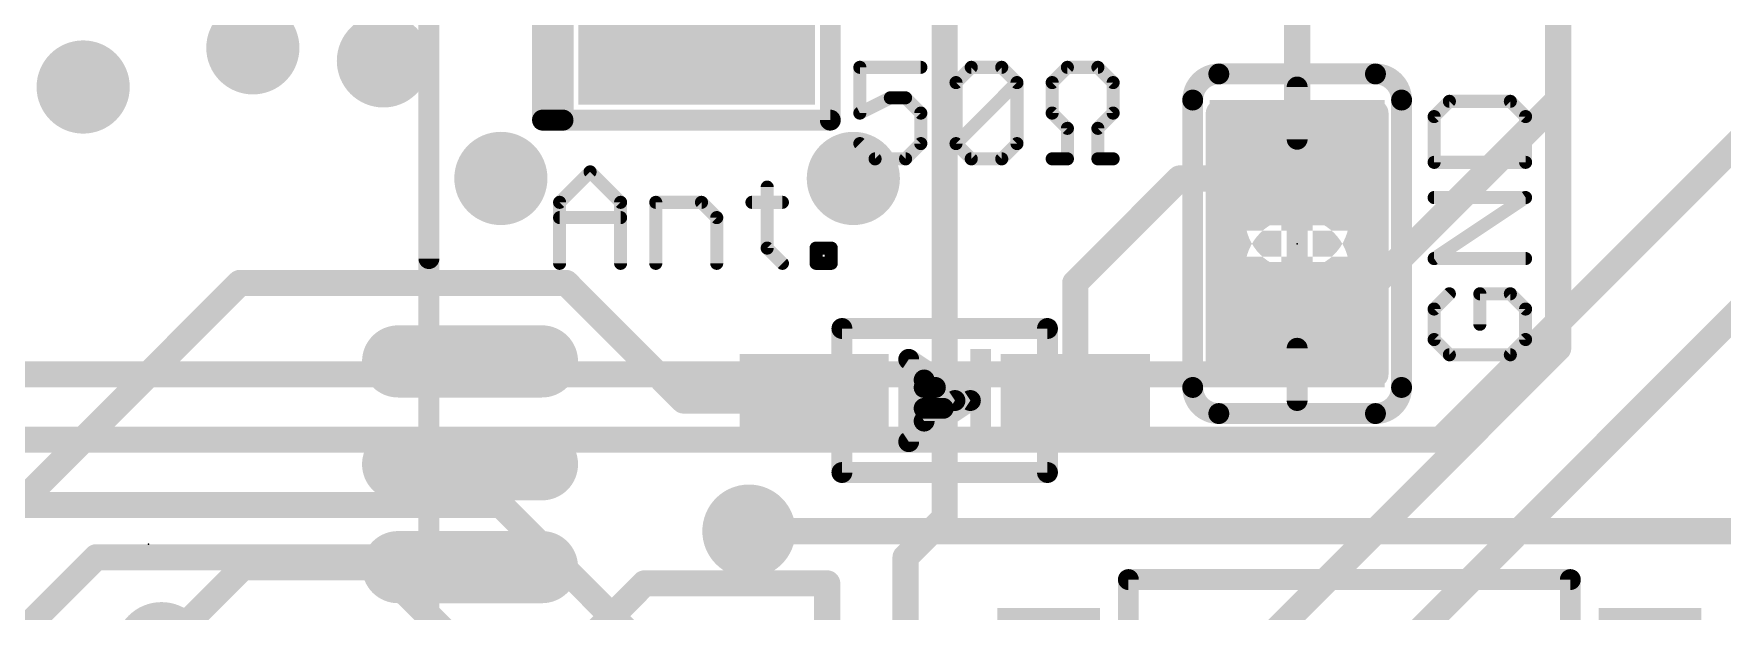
# Model space of a CAD drawing. Extents: x -21.4 to 69.1, y -5.3 to 64.3.
# Drawn here: x 28.35 to 44.78, y 35.42 to 41.03 of the extents above; entities that cross this region are included whole.
import ezdxf

# ---------------------------------------------------------------- set-up
doc = ezdxf.new("R2010")
doc.units = 0
for name, color, linetype in [('1', 12, 'CONTINUOUS'), ('16', 132, 'CONTINUOUS'), ('18', 110, 'CONTINUOUS'), ('21', 40, 'CONTINUOUS'), ('23', 53, 'CONTINUOUS'), ('24', 53, 'CONTINUOUS'), ('29', 253, 'CONTINUOUS'), ('51', 253, 'CONTINUOUS')]:
    doc.layers.add(name, color=color, linetype=linetype)

# ---------------------------------------------------------------- blocks, each defined once
blk = doc.blocks.new('RECT')
blk.add_solid([(-0.5, -0.5), (0.5, -0.5), (-0.5, 0.5), (0.5, 0.5)])
blk = doc.blocks.new('RECT320000X96000R100')
at = {"const_width": 0.3}
blk.add_lwpolyline([(0.85, 0), (0.85, 0, 0.4142), (0.7, 0.15), (-0.7, 0.15, 0.4142), (-0.85, 0), (-0.85, 0, 0.4142), (-0.7, -0.15), (0.7, -0.15, 0.4142)], format="xyb", close=True, dxfattribs=at)
blk.add_solid([(-0.7254, -0.0254), (0.7254, -0.0254), (-0.7254, 0.0254), (0.7254, 0.0254)])
blk = doc.blocks.new('RECT336256X112256R100')
at = {"const_width": 0.3508}
blk.add_lwpolyline([(0.8754, 0), (0.8754, 0, 0.4142), (0.7, 0.1754), (-0.7, 0.1754, 0.4142), (-0.8754, 0), (-0.8754, 0, 0.4142), (-0.7, -0.1754), (0.7, -0.1754, 0.4142)], format="xyb", close=True, dxfattribs=at)
blk.add_solid([(-0.7254, -0.0254), (0.7254, -0.0254), (-0.7254, 0.0254), (0.7254, 0.0254)])
blk = doc.blocks.new('ROUNDV')
at = {"const_width": 0.5}
blk.add_lwpolyline([(0, -0.25, 1), (0, 0.25, 1), (0, -0.25)], format="xyb", dxfattribs=at)

msp = doc.modelspace()

# ---------------------------------------------------------------- linework, layer by layer
at = {"layer": '1', "const_width": 0.254}
for points in [[(40.64, 42.291), (40.64, 39.751)], [(43.18, 37.973), (43.18, 42.291)], [(37.211, 36.322), (37.211, 41.402)], [(40.513, 39.624), (40.64, 39.751)], [(38.481, 38.608), (39.497, 39.624)], [(39.497, 39.624), (40.513, 39.624)], [(39.878, 33.274), (45.72, 39.116)], [(30.353, 38.608), (28.194, 36.449)], [(33.528, 38.608), (30.353, 38.608)], [(34.671, 37.465), (33.528, 38.608)], [(38.481, 37.465), (38.481, 38.608)], [(40.431, 35.224), (43.18, 37.973)], [(35.941, 37.465), (34.671, 37.465)], [(35.306, 36.195), (35.306, 35.687)], [(36.83, 35.941), (37.211, 36.322)], [(36.83, 32.512), (36.83, 35.941)], [(29.591, 35.052), (30.384, 35.845)], [(30.384, 35.845), (32.593, 35.845)], [(33.448, 34.845), (34.29, 35.687)], [(34.29, 35.687), (35.306, 35.687)], [(35.306, 35.687), (36.068, 35.687)], [(36.068, 35.687), (36.068, 34.924)]]:
    msp.add_lwpolyline(points, dxfattribs=at)
at = {"layer": '1', "const_width": 0.127}
for points in [[(40.5765, 39.751, 1), (40.7035, 39.751)], [(40.6849, 39.7061, 1), (40.5951, 39.7959)], [(39.497, 39.6875, 1), (39.497, 39.5605)], [(39.5419, 39.5791, 1), (39.4521, 39.6689)], [(40.4681, 39.6689, 1), (40.5579, 39.5791)], [(40.513, 39.5605, 1), (40.513, 39.6875)], [(30.353, 38.6715, 1), (30.353, 38.5445)], [(30.3979, 38.5631, 1), (30.3081, 38.6529)], [(33.5729, 38.6529, 1), (33.4831, 38.5631)], [(33.528, 38.5445, 1), (33.528, 38.6715)], [(38.5445, 38.608, 1), (38.4175, 38.608)], [(38.4361, 38.6529, 1), (38.5259, 38.5631)], [(43.1165, 37.973, 1), (43.2435, 37.973)], [(43.2249, 37.9281, 1), (43.1351, 38.0179)], [(34.671, 37.5285, 1), (34.671, 37.4015)], [(34.6261, 37.4201, 1), (34.7159, 37.5099)], [(35.941, 37.4015, 1), (35.941, 37.5285)], [(38.4175, 37.465, 1), (38.5445, 37.465)], [(35.3695, 36.195, 1), (35.2425, 36.195)], [(37.1475, 36.322, 1), (37.2745, 36.322)], [(37.2559, 36.2771, 1), (37.1661, 36.3669)], [(36.8935, 35.941, 1), (36.7665, 35.941)], [(36.7851, 35.9859, 1), (36.8749, 35.8961)], [(30.384, 35.9085, 1), (30.384, 35.7815)], [(30.4289, 35.8001, 1), (30.3391, 35.8899)], [(32.593, 35.7815, 1), (32.593, 35.9085)], [(34.29, 35.7505, 1), (34.29, 35.6235)], [(34.3349, 35.6421, 1), (34.2451, 35.7319)], [(35.306, 35.7505, 1), (35.306, 35.6235)], [(35.306, 35.6235, 1), (35.306, 35.7505)], [(36.1315, 35.687, 1), (36.0045, 35.687)], [(36.068, 35.6235, 1), (36.068, 35.7505)], [(35.2425, 35.687, 1), (35.3695, 35.687)]]:
    msp.add_lwpolyline(points, format="xyb", dxfattribs=at)
at = {"layer": '16', "const_width": 0.254}
for points in [[(43.18, 40.386), (43.18, 42.291)], [(42.037, 37.084), (45.593, 40.64)], [(40.513, 37.719), (43.18, 40.386)], [(24.257, 37.719), (40.513, 37.719)], [(24.003, 37.084), (42.037, 37.084)], [(32.893, 36.449), (27.813, 36.449)], [(34.925, 34.417), (32.893, 36.449)], [(46.99, 36.195), (35.306, 36.195)], [(28.956, 35.941), (27.305, 34.29)], [(31.623, 35.941), (28.956, 35.941)], [(34.671, 32.893), (31.623, 35.941)]]:
    msp.add_lwpolyline(points, dxfattribs=at)
at = {"layer": '16', "const_width": 0.127}
for points in [[(43.1165, 40.386, 1), (43.2435, 40.386)], [(43.2249, 40.3411, 1), (43.1351, 40.4309)], [(40.4681, 37.7639, 1), (40.5579, 37.6741)], [(40.513, 37.6555, 1), (40.513, 37.7825)], [(41.9921, 37.1289, 1), (42.0819, 37.0391)], [(42.037, 37.0205, 1), (42.037, 37.1475)], [(32.9379, 36.4939, 1), (32.8481, 36.4041)], [(32.893, 36.3855, 1), (32.893, 36.5125)], [(35.306, 36.2585, 1), (35.306, 36.1315)], [(28.956, 36.0045, 1), (28.956, 35.8775)], [(29.0009, 35.8961, 1), (28.9111, 35.9859)], [(31.6679, 35.9859, 1), (31.5781, 35.8961)], [(31.623, 35.8775, 1), (31.623, 36.0045)]]:
    msp.add_lwpolyline(points, format="xyb", dxfattribs=at)
at = {"layer": '21'}
for points, const_width in [([(32.193, 38.845), (32.193, 41.845)], 0.2032), ([(33.298, 41.591), (33.298, 40.191)], 0.2032), ([(33.398, 41.591), (33.398, 40.291)], 0.2032), ([(33.498, 41.591), (33.498, 40.191)], 0.2032), ([(36.098, 41.591), (36.098, 40.191)], 0.2032), ([(36.9787, 40.7043), (36.3855, 40.7043)], 0.127), ([(36.3855, 40.7043), (36.3855, 40.2594)], 0.127), ([(37.321, 40.556), (37.4693, 40.7043)], 0.127), ([(37.4693, 40.7043), (37.7659, 40.7043)], 0.127), ([(37.7659, 40.7043), (37.9142, 40.556)], 0.127), ([(38.2565, 40.556), (38.4048, 40.7043)], 0.127), ([(38.4048, 40.7043), (38.7014, 40.7043)], 0.127), ([(38.7014, 40.7043), (38.8497, 40.556)], 0.127), ([(41.402, 40.64), (39.878, 40.64)], 0.2032), ([(37.321, 39.9628), (37.321, 40.556)], 0.127), ([(37.321, 39.9628), (37.9142, 40.556)], 0.127), ([(37.9142, 40.556), (37.9142, 39.9628)], 0.127), ([(38.2565, 40.2594), (38.2565, 40.556)], 0.127), ([(38.8497, 40.556), (38.8497, 40.2594)], 0.127), ([(36.3855, 40.2594), (36.6821, 40.4077)], 0.127), ([(36.6821, 40.4077), (36.8304, 40.4077)], 0.127), ([(36.8304, 40.4077), (36.9787, 40.2594)], 0.127), ([(39.624, 37.592), (39.624, 40.386)], 0.2032), ([(41.656, 40.386), (41.656, 37.592)], 0.2032), ([(42.121, 40.3737), (41.9727, 40.2254)], 0.127), ([(42.7142, 40.3737), (42.121, 40.3737)], 0.127), ([(42.8625, 40.2254), (42.7142, 40.3737)], 0.127), ([(33.298, 40.191), (33.498, 40.191)], 0.2032), ([(33.498, 40.191), (36.098, 40.191)], 0.2032), ([(36.9787, 40.2594), (36.9787, 39.9628)], 0.127), ([(38.4048, 40.1111), (38.2565, 40.2594)], 0.127), ([(38.8497, 40.2594), (38.7014, 40.1111)], 0.127), ([(41.9727, 40.2254), (41.9727, 39.7805)], 0.127), ([(42.8625, 39.7805), (42.8625, 40.2254)], 0.127), ([(38.4048, 39.8145), (38.4048, 40.1111)], 0.127), ([(38.7014, 40.1111), (38.7014, 39.8145)], 0.127), ([(36.5338, 39.8145), (36.3855, 39.9628)], 0.127), ([(36.9787, 39.9628), (36.8304, 39.8145)], 0.127), ([(37.4693, 39.8145), (37.321, 39.9628)], 0.127), ([(37.9142, 39.9628), (37.7659, 39.8145)], 0.127), ([(36.8304, 39.8145), (36.5338, 39.8145)], 0.127), ([(37.7659, 39.8145), (37.4693, 39.8145)], 0.127), ([(38.2565, 39.8145), (38.4048, 39.8145)], 0.127), ([(38.7014, 39.8145), (38.8497, 39.8145)], 0.127), ([(41.9727, 39.7805), (42.8625, 39.7805)], 0.127), ([(33.4645, 39.3917), (33.7611, 39.6883)], 0.127), ([(33.7611, 39.6883), (34.0577, 39.3917)], 0.127), ([(35.4838, 39.54), (35.4838, 38.9468)], 0.127), ([(33.4645, 38.7985), (33.4645, 39.3917)], 0.127), ([(34.0577, 39.3917), (34.0577, 38.7985)], 0.127), ([(34.4, 38.7985), (34.4, 39.3917)], 0.127), ([(34.4, 39.3917), (34.8449, 39.3917)], 0.127), ([(34.8449, 39.3917), (34.9932, 39.2434)], 0.127), ([(35.3355, 39.3917), (35.6321, 39.3917)], 0.127), ([(41.9727, 38.845), (42.8625, 39.4382)], 0.127), ([(42.8625, 39.4382), (41.9727, 39.4382)], 0.127), ([(33.4645, 39.2434), (34.0577, 39.2434)], 0.127), ([(34.9932, 39.2434), (34.9932, 38.7985)], 0.127), ([(35.4838, 38.9468), (35.6321, 38.7985)], 0.127), ([(35.9592, 38.7985), (35.9592, 38.9468)], 0.127), ([(35.9592, 38.9468), (36.1075, 38.9468)], 0.127), ([(36.1075, 38.9468), (36.1075, 38.7985)], 0.127), ([(36.1075, 38.7985), (35.9592, 38.7985)], 0.127), ([(42.8625, 38.845), (41.9727, 38.845)], 0.127), ([(42.121, 38.5027), (41.9727, 38.3544)], 0.127), ([(42.7142, 38.5027), (42.4176, 38.5027)], 0.127), ([(42.4176, 38.5027), (42.4176, 38.2061)], 0.127), ([(42.8625, 38.3544), (42.7142, 38.5027)], 0.127), ([(41.9727, 38.3544), (41.9727, 38.0578)], 0.127), ([(42.8625, 38.0578), (42.8625, 38.3544)], 0.127), ([(36.211, 38.165), (38.211, 38.165)], 0.2032), ([(41.9727, 38.0578), (42.121, 37.9095)], 0.127), ([(42.7142, 37.9095), (42.8625, 38.0578)], 0.127), ([(36.861, 37.065), (36.861, 37.865)], 0.2032), ([(36.861, 37.865), (37.461, 37.465)], 0.2032), ([(42.121, 37.9095), (42.7142, 37.9095)], 0.127), ([(37.011, 37.265), (37.011, 37.665)], 0.2032), ([(37.011, 37.665), (37.311, 37.465)], 0.2032), ([(37.011, 37.592), (37.1205, 37.592)], 0.2032), ([(37.461, 37.465), (36.861, 37.065)], 0.2032), ([(37.311, 37.465), (37.011, 37.265)], 0.2032), ([(37.011, 37.3888), (37.1967, 37.3888)], 0.2032), ([(41.402, 37.338), (39.878, 37.338)], 0.2032), ([(38.211, 36.765), (36.211, 36.765)], 0.2032), ([(38.998, 30.824), (38.998, 35.724)], 0.2032), ([(38.998, 35.724), (43.298, 35.724)], 0.2032), ([(43.298, 35.724), (43.298, 30.824)], 0.2032)]:
    msp.add_lwpolyline(points, dxfattribs=dict(at, const_width=const_width))
for points, const_width in [([(36.4173, 40.7043, 1), (36.3537, 40.7043)], 0.0635), ([(36.3855, 40.736, 1), (36.3855, 40.6725)], 0.0635), ([(36.9787, 40.6725, 1), (36.9787, 40.736)], 0.0635), ([(37.4693, 40.736, 1), (37.4693, 40.6725)], 0.0635), ([(37.4918, 40.6818, 1), (37.4469, 40.7267)], 0.0635), ([(37.7883, 40.7267, 1), (37.7434, 40.6818)], 0.0635), ([(37.7659, 40.6725, 1), (37.7659, 40.736)], 0.0635), ([(38.4048, 40.736, 1), (38.4048, 40.6725)], 0.0635), ([(38.4273, 40.6818, 1), (38.3824, 40.7267)], 0.0635), ([(38.7239, 40.7267, 1), (38.679, 40.6818)], 0.0635), ([(38.7014, 40.6725, 1), (38.7014, 40.736)], 0.0635), ([(39.878, 40.64, 0.4142), (39.624, 40.386)], 0.2032), ([(39.878, 40.6908, 1), (39.878, 40.5892)], 0.1016), ([(39.878, 40.5892, 1), (39.878, 40.6908)], 0.1016), ([(41.656, 40.386, 0.4142), (41.402, 40.64)], 0.2032), ([(41.402, 40.6908, 1), (41.402, 40.5892)], 0.1016), ([(41.402, 40.5892, 1), (41.402, 40.6908)], 0.1016), ([(37.3528, 40.556, 1), (37.2893, 40.556)], 0.0635), ([(37.2986, 40.5784, 1), (37.3435, 40.5335)], 0.0635), ([(37.9459, 40.556, 1), (37.8824, 40.556)], 0.0635), ([(37.9366, 40.5335, 1), (37.8917, 40.5784)], 0.0635), ([(37.8917, 40.5335, 1), (37.9366, 40.5784)], 0.0635), ([(38.2883, 40.556, 1), (38.2248, 40.556)], 0.0635), ([(38.2341, 40.5784, 1), (38.279, 40.5335)], 0.0635), ([(38.8815, 40.556, 1), (38.818, 40.556)], 0.0635), ([(38.8273, 40.5335, 1), (38.8722, 40.5784)], 0.0635), ([(36.6821, 40.4394, 1), (36.6821, 40.3759)], 0.0635), ([(36.6963, 40.3793, 1), (36.6679, 40.4361)], 0.0635), ([(36.8528, 40.4301, 1), (36.8079, 40.3852)], 0.0635), ([(36.8304, 40.3759, 1), (36.8304, 40.4394)], 0.0635), ([(39.6748, 40.386, 1), (39.5732, 40.386)], 0.1016), ([(39.5732, 40.386, 1), (39.6748, 40.386)], 0.1016), ([(41.7068, 40.386, 1), (41.6052, 40.386)], 0.1016), ([(41.6052, 40.386, 1), (41.7068, 40.386)], 0.1016), ([(42.121, 40.4055, 1), (42.121, 40.342)], 0.0635), ([(42.1435, 40.3513, 1), (42.0986, 40.3962)], 0.0635), ([(42.7367, 40.3962, 1), (42.6918, 40.3513)], 0.0635), ([(42.7142, 40.342, 1), (42.7142, 40.4055)], 0.0635), ([(33.298, 40.2418, 1), (33.298, 40.1402)], 0.1016), ([(33.3472, 40.291, 1), (33.4488, 40.291)], 0.1016), ([(33.498, 40.2418, 1), (33.498, 40.1402)], 0.1016), ([(33.498, 40.1402, 1), (33.498, 40.2418)], 0.1016), ([(36.098, 40.1402, 1), (36.098, 40.2418)], 0.1016), ([(36.3713, 40.2878, 1), (36.3997, 40.231)], 0.0635), ([(36.3537, 40.2594, 1), (36.4173, 40.2594)], 0.0635), ([(37.0104, 40.2594, 1), (36.9469, 40.2594)], 0.0635), ([(36.9562, 40.2369, 1), (37.0011, 40.2818)], 0.0635), ([(38.2248, 40.2594, 1), (38.2883, 40.2594)], 0.0635), ([(38.279, 40.2818, 1), (38.2341, 40.2369)], 0.0635), ([(38.818, 40.2594, 1), (38.8815, 40.2594)], 0.0635), ([(38.8722, 40.2369, 1), (38.8273, 40.2818)], 0.0635), ([(42.0045, 40.2254, 1), (41.941, 40.2254)], 0.0635), ([(41.9503, 40.2479, 1), (41.9952, 40.203)], 0.0635), ([(42.8943, 40.2254, 1), (42.8308, 40.2254)], 0.0635), ([(42.84, 40.203, 1), (42.885, 40.2479)], 0.0635), ([(33.2472, 40.191, 1), (33.3488, 40.191)], 0.1016), ([(33.4472, 40.191, 1), (33.5488, 40.191)], 0.1016), ([(36.0472, 40.191, 1), (36.1488, 40.191)], 0.1016), ([(38.4366, 40.1111, 1), (38.3731, 40.1111)], 0.0635), ([(38.3824, 40.0886, 1), (38.4273, 40.1335)], 0.0635), ([(38.7332, 40.1111, 1), (38.6697, 40.1111)], 0.0635), ([(38.679, 40.1335, 1), (38.7239, 40.0886)], 0.0635), ([(36.408, 39.9852, 1), (36.363, 39.9403)], 0.0635), ([(36.9469, 39.9628, 1), (37.0104, 39.9628)], 0.0635), ([(37.0011, 39.9403, 1), (36.9562, 39.9852)], 0.0635), ([(37.2893, 39.9628, 1), (37.3528, 39.9628)], 0.0635), ([(37.3435, 39.9852, 1), (37.2986, 39.9403)], 0.0635), ([(37.2986, 39.9852, 1), (37.3435, 39.9403)], 0.0635), ([(37.8824, 39.9628, 1), (37.9459, 39.9628)], 0.0635), ([(37.9366, 39.9403, 1), (37.8917, 39.9852)], 0.0635), ([(36.5338, 39.8463, 1), (36.5338, 39.7828)], 0.0635), ([(36.5113, 39.792, 1), (36.5562, 39.837)], 0.0635), ([(36.8079, 39.837, 1), (36.8528, 39.792)], 0.0635), ([(36.8304, 39.7828, 1), (36.8304, 39.8463)], 0.0635), ([(37.4693, 39.8463, 1), (37.4693, 39.7828)], 0.0635), ([(37.4469, 39.792, 1), (37.4918, 39.837)], 0.0635), ([(37.7434, 39.837, 1), (37.7883, 39.792)], 0.0635), ([(37.7659, 39.7828, 1), (37.7659, 39.8463)], 0.0635), ([(38.2565, 39.8463, 1), (38.2565, 39.7828)], 0.0635), ([(38.3731, 39.8145, 1), (38.4366, 39.8145)], 0.0635), ([(38.4048, 39.7828, 1), (38.4048, 39.8463)], 0.0635), ([(38.7014, 39.8463, 1), (38.7014, 39.7828)], 0.0635), ([(38.6697, 39.8145, 1), (38.7332, 39.8145)], 0.0635), ([(38.8497, 39.7828, 1), (38.8497, 39.8463)], 0.0635), ([(41.9727, 39.8123, 1), (41.9727, 39.7488)], 0.0635), ([(41.941, 39.7805, 1), (42.0045, 39.7805)], 0.0635), ([(42.8308, 39.7805, 1), (42.8943, 39.7805)], 0.0635), ([(42.8625, 39.7488, 1), (42.8625, 39.8123)], 0.0635), ([(33.7835, 39.7107, 1), (33.7386, 39.6658)], 0.0635), ([(33.7835, 39.6658, 1), (33.7386, 39.7107)], 0.0635), ([(35.5156, 39.54, 1), (35.4521, 39.54)], 0.0635), ([(33.4963, 39.3917, 1), (33.4327, 39.3917)], 0.0635), ([(33.442, 39.4141, 1), (33.487, 39.3692)], 0.0635), ([(34.0894, 39.3917, 1), (34.0259, 39.3917)], 0.0635), ([(34.0352, 39.3692, 1), (34.0801, 39.4141)], 0.0635), ([(34.4318, 39.3917, 1), (34.3683, 39.3917)], 0.0635), ([(34.4, 39.4234, 1), (34.4, 39.3599)], 0.0635), ([(34.8673, 39.4141, 1), (34.8224, 39.3692)], 0.0635), ([(34.8449, 39.3599, 1), (34.8449, 39.4234)], 0.0635), ([(35.3355, 39.4234, 1), (35.3355, 39.3599)], 0.0635), ([(35.6321, 39.3599, 1), (35.6321, 39.4234)], 0.0635), ([(41.9727, 39.4699, 1), (41.9727, 39.4064)], 0.0635), ([(42.8801, 39.4118, 1), (42.8449, 39.4646)], 0.0635), ([(42.8625, 39.4064, 1), (42.8625, 39.4699)], 0.0635), ([(33.4645, 39.2751, 1), (33.4645, 39.2116)], 0.0635), ([(34.0577, 39.2116, 1), (34.0577, 39.2751)], 0.0635), ([(35.0249, 39.2434, 1), (34.9614, 39.2434)], 0.0635), ([(34.9707, 39.2209, 1), (35.0156, 39.2658)], 0.0635), ([(35.4521, 38.9468, 1), (35.5156, 38.9468)], 0.0635), ([(35.5063, 38.9692, 1), (35.4614, 38.9243)], 0.0635), ([(35.991, 38.9468, 1), (35.9275, 38.9468)], 0.0635), ([(35.9592, 38.9785, 1), (35.9592, 38.915)], 0.0635), ([(36.1393, 38.9468, 1), (36.0758, 38.9468)], 0.0635), ([(36.1075, 38.915, 1), (36.1075, 38.9785)], 0.0635), ([(32.1422, 38.845, 1), (32.2438, 38.845)], 0.1016), ([(33.4327, 38.7985, 1), (33.4963, 38.7985)], 0.0635), ([(34.0259, 38.7985, 1), (34.0894, 38.7985)], 0.0635), ([(34.3683, 38.7985, 1), (34.4318, 38.7985)], 0.0635), ([(34.9614, 38.7985, 1), (35.0249, 38.7985)], 0.0635), ([(35.6097, 38.776, 1), (35.6546, 38.821)], 0.0635), ([(35.9592, 38.8303, 1), (35.9592, 38.7668)], 0.0635), ([(35.9275, 38.7985, 1), (35.991, 38.7985)], 0.0635), ([(36.0758, 38.7985, 1), (36.1393, 38.7985)], 0.0635), ([(36.1075, 38.7668, 1), (36.1075, 38.8303)], 0.0635), ([(41.9727, 38.8768, 1), (41.9727, 38.8133)], 0.0635), ([(41.9551, 38.8714, 1), (41.9904, 38.8186)], 0.0635), ([(42.8625, 38.8133, 1), (42.8625, 38.8768)], 0.0635), ([(42.1435, 38.4802, 1), (42.0986, 38.5251)], 0.0635), ([(42.4176, 38.5344, 1), (42.4176, 38.4709)], 0.0635), ([(42.4494, 38.5027, 1), (42.3859, 38.5027)], 0.0635), ([(42.7367, 38.5251, 1), (42.6918, 38.4802)], 0.0635), ([(42.7142, 38.4709, 1), (42.7142, 38.5344)], 0.0635), ([(42.0045, 38.3544, 1), (41.941, 38.3544)], 0.0635), ([(41.9503, 38.3768, 1), (41.9952, 38.3319)], 0.0635), ([(42.8943, 38.3544, 1), (42.8308, 38.3544)], 0.0635), ([(42.84, 38.3319, 1), (42.885, 38.3768)], 0.0635), ([(36.211, 38.2158, 1), (36.211, 38.1142)], 0.1016), ([(38.211, 38.1142, 1), (38.211, 38.2158)], 0.1016), ([(41.9952, 38.0802, 1), (41.9503, 38.0353)], 0.0635), ([(42.3859, 38.2061, 1), (42.4494, 38.2061)], 0.0635), ([(42.885, 38.0353, 1), (42.84, 38.0802)], 0.0635), ([(36.9118, 37.865, 1), (36.8102, 37.865)], 0.1016), ([(36.8892, 37.9073, 1), (36.8328, 37.8227)], 0.1016), ([(41.941, 38.0578, 1), (42.0045, 38.0578)], 0.0635), ([(42.121, 37.9413, 1), (42.121, 37.8777)], 0.0635), ([(42.0986, 37.887, 1), (42.1435, 37.932)], 0.0635), ([(42.6918, 37.932, 1), (42.7367, 37.887)], 0.0635), ([(42.7142, 37.8777, 1), (42.7142, 37.9413)], 0.0635), ([(42.8308, 38.0578, 1), (42.8943, 38.0578)], 0.0635), ([(37.0618, 37.665, 1), (36.9602, 37.665)], 0.1016), ([(37.0392, 37.7073, 1), (36.9828, 37.6227)], 0.1016), ([(37.011, 37.6428, 1), (37.011, 37.5412)], 0.1016), ([(37.1205, 37.5412, 1), (37.1205, 37.6428)], 0.1016), ([(39.624, 37.592, 0.4142), (39.878, 37.338)], 0.2032), ([(39.6748, 37.592, 1), (39.5732, 37.592)], 0.1016), ([(39.5732, 37.592, 1), (39.6748, 37.592)], 0.1016), ([(41.402, 37.338, 0.4142), (41.656, 37.592)], 0.2032), ([(41.7068, 37.592, 1), (41.6052, 37.592)], 0.1016), ([(41.6052, 37.592, 1), (41.7068, 37.592)], 0.1016), ([(37.011, 37.4396, 1), (37.011, 37.338)], 0.1016), ([(37.1967, 37.338, 1), (37.1967, 37.4396)], 0.1016), ([(37.3392, 37.4227, 1), (37.2828, 37.5073)], 0.1016), ([(37.2828, 37.4227, 1), (37.3392, 37.5073)], 0.1016), ([(37.4892, 37.4227, 1), (37.4328, 37.5073)], 0.1016), ([(37.4328, 37.4227, 1), (37.4892, 37.5073)], 0.1016), ([(36.9828, 37.3073, 1), (37.0392, 37.2227)], 0.1016), ([(36.9602, 37.265, 1), (37.0618, 37.265)], 0.1016), ([(39.878, 37.3888, 1), (39.878, 37.2872)], 0.1016), ([(39.878, 37.2872, 1), (39.878, 37.3888)], 0.1016), ([(41.402, 37.3888, 1), (41.402, 37.2872)], 0.1016), ([(41.402, 37.2872, 1), (41.402, 37.3888)], 0.1016), ([(36.8328, 37.1073, 1), (36.8892, 37.0227)], 0.1016), ([(36.8102, 37.065, 1), (36.9118, 37.065)], 0.1016), ([(36.211, 36.8158, 1), (36.211, 36.7142)], 0.1016), ([(38.211, 36.7142, 1), (38.211, 36.8158)], 0.1016), ([(39.0488, 35.724, 1), (38.9472, 35.724)], 0.1016), ([(38.998, 35.7748, 1), (38.998, 35.6732)], 0.1016), ([(43.3488, 35.724, 1), (43.2472, 35.724)], 0.1016), ([(43.298, 35.6732, 1), (43.298, 35.7748)], 0.1016)]:
    msp.add_lwpolyline(points, format="xyb", dxfattribs=dict(at, const_width=const_width))
at = {"layer": '23'}
for p in [(40.64, 38.989), (37.211, 37.465)]:
    msp.add_point(p, dxfattribs=at)
at = {"layer": '24'}
msp.add_point((29.464, 36.068), dxfattribs=at)
at = {"layer": '29', "const_width": 0.254}
for points in [[(39.878, 37.719), (39.878, 40.259)], [(39.878, 40.259), (41.402, 40.259)], [(39.878, 40.132), (41.402, 40.132)], [(41.402, 40.259), (41.402, 37.719)], [(39.878, 39.878), (41.402, 39.878)], [(39.878, 39.624), (41.402, 39.624)], [(39.878, 39.37), (41.402, 39.37)], [(39.878, 39.116), (41.402, 39.116)], [(39.878, 38.862), (41.402, 38.862)], [(39.878, 38.608), (41.402, 38.608)], [(39.878, 38.354), (41.402, 38.354)], [(39.878, 38.1), (41.402, 38.1)], [(39.878, 37.846), (41.402, 37.846)], [(41.402, 37.719), (39.878, 37.719)]]:
    msp.add_lwpolyline(points, dxfattribs=at)
at = {"layer": '29', "const_width": 0.127}
for points in [[(39.9415, 40.259, 1), (39.8145, 40.259)], [(39.878, 40.3225, 1), (39.878, 40.1955)], [(39.878, 40.1955, 1), (39.878, 40.0685)], [(41.4655, 40.259, 1), (41.3385, 40.259)], [(41.402, 40.1955, 1), (41.402, 40.3225)], [(41.402, 40.0685, 1), (41.402, 40.1955)], [(39.878, 39.9415, 1), (39.878, 39.8145)], [(41.402, 39.8145, 1), (41.402, 39.9415)], [(39.878, 39.6875, 1), (39.878, 39.5605)], [(41.402, 39.5605, 1), (41.402, 39.6875)], [(39.878, 39.4335, 1), (39.878, 39.3065)], [(41.402, 39.3065, 1), (41.402, 39.4335)], [(39.878, 39.1795, 1), (39.878, 39.0525)], [(41.402, 39.0525, 1), (41.402, 39.1795)], [(39.878, 38.9255, 1), (39.878, 38.7985)], [(41.402, 38.7985, 1), (41.402, 38.9255)], [(39.878, 38.6715, 1), (39.878, 38.5445)], [(41.402, 38.5445, 1), (41.402, 38.6715)], [(39.878, 38.4175, 1), (39.878, 38.2905)], [(41.402, 38.2905, 1), (41.402, 38.4175)], [(39.878, 38.1635, 1), (39.878, 38.0365)], [(41.402, 38.0365, 1), (41.402, 38.1635)], [(39.878, 37.9095, 1), (39.878, 37.7825)], [(41.402, 37.7825, 1), (41.402, 37.9095)], [(39.878, 37.7825, 1), (39.878, 37.6555)], [(41.402, 37.6555, 1), (41.402, 37.7825)], [(39.8145, 37.719, 1), (39.9415, 37.719)], [(41.3385, 37.719, 1), (41.4655, 37.719)]]:
    msp.add_lwpolyline(points, format="xyb", dxfattribs=at)
at = {"layer": '51', "const_width": 0.2032}
for points in [[(32.193, 17.845), (32.193, 41.845)], [(40.64, 40.005), (40.64, 40.513)], [(36.211, 36.765), (36.211, 38.165)], [(38.211, 38.165), (38.211, 36.765)], [(40.64, 37.973), (40.64, 37.465)]]:
    msp.add_lwpolyline(points, dxfattribs=at)
at = {"layer": '51'}
for points, const_width in [([(40.6908, 40.513, 1), (40.5892, 40.513)], 0.1016), ([(40.767, 39.243, 1), (40.513, 39.243)], 1.27), ([(40.5892, 40.005, 1), (40.6908, 40.005)], 0.1016), ([(40.513, 38.735, 1), (40.767, 38.735)], 1.27), ([(36.2618, 38.165, 1), (36.1602, 38.165)], 0.1016), ([(38.2618, 38.165, 1), (38.1602, 38.165)], 0.1016), ([(40.6908, 37.973, 1), (40.5892, 37.973)], 0.1016), ([(40.5892, 37.465, 1), (40.6908, 37.465)], 0.1016), ([(36.1602, 36.765, 1), (36.2618, 36.765)], 0.1016), ([(38.1602, 36.765, 1), (38.2618, 36.765)], 0.1016)]:
    msp.add_lwpolyline(points, format="xyb", dxfattribs=dict(at, const_width=const_width))

# ---------------------------------------------------------------- block references
at = {"layer": '1'}
for p, xscale, yscale, rotation in [((34.798, 40.916), 2.2, 1.05, 180), ((40.64, 39.751), 1.1684, 1.6002, 90), ((40.64, 38.989), 0.635, 0.2032, 90), ((40.64, 38.227), 1.1684, 1.6002, 90), ((35.941, 37.465), 1.35, 0.8, 180), ((38.481, 37.465), 1.35, 0.8, 180)]:
    msp.add_blockref('RECT', p, dxfattribs=dict(at, xscale=xscale, yscale=yscale, rotation=rotation))
at = {"layer": '1', "rotation": 180}
for p in [(32.593, 37.845), (32.593, 36.845), (32.593, 35.845)]:
    msp.add_blockref('RECT320000X96000R100', p, dxfattribs=at)
at = {"layer": '18', "xscale": 0.9064, "yscale": 0.9064}
for p in [(30.48, 40.894), (30.48, 40.894), (31.75, 40.767), (31.75, 40.767), (28.829, 40.513), (28.829, 40.513), (32.893, 39.624), (32.893, 39.624), (36.322, 39.624), (36.322, 39.624), (35.306, 36.195), (35.306, 36.195), (29.591, 35.052), (29.591, 35.052)]:
    msp.add_blockref('ROUNDV', p, dxfattribs=at)
at = {"layer": '21', "xscale": 0.2, "rotation": 180}
msp.add_blockref('RECT', (37.561, 37.465), dxfattribs=at)
at = {"layer": '29'}
for p, xscale, yscale, rotation in [((34.798, 40.916), 2.3016, 1.1516, 180), ((40.64, 39.751), 1.27, 1.7018, 90), ((40.64, 38.989), 0.7366, 0.3048, 90), ((40.64, 38.227), 1.27, 1.7018, 90), ((35.941, 37.465), 1.4516, 0.9016, 180), ((38.481, 37.465), 1.4516, 0.9016, 180)]:
    msp.add_blockref('RECT', p, dxfattribs=dict(at, xscale=xscale, yscale=yscale, rotation=rotation))
at = {"layer": '29', "rotation": 180}
for p in [(32.593, 37.845), (32.593, 36.845), (32.593, 35.845)]:
    msp.add_blockref('RECT336256X112256R100', p, dxfattribs=at)
at = {"layer": '29', "xscale": 0.45}
for p, rotation in [((38.223, 35.224), 270), ((44.073, 35.224), 90)]:
    msp.add_blockref('RECT', p, dxfattribs=dict(at, rotation=rotation))

doc.saveas('drawing.dxf')
